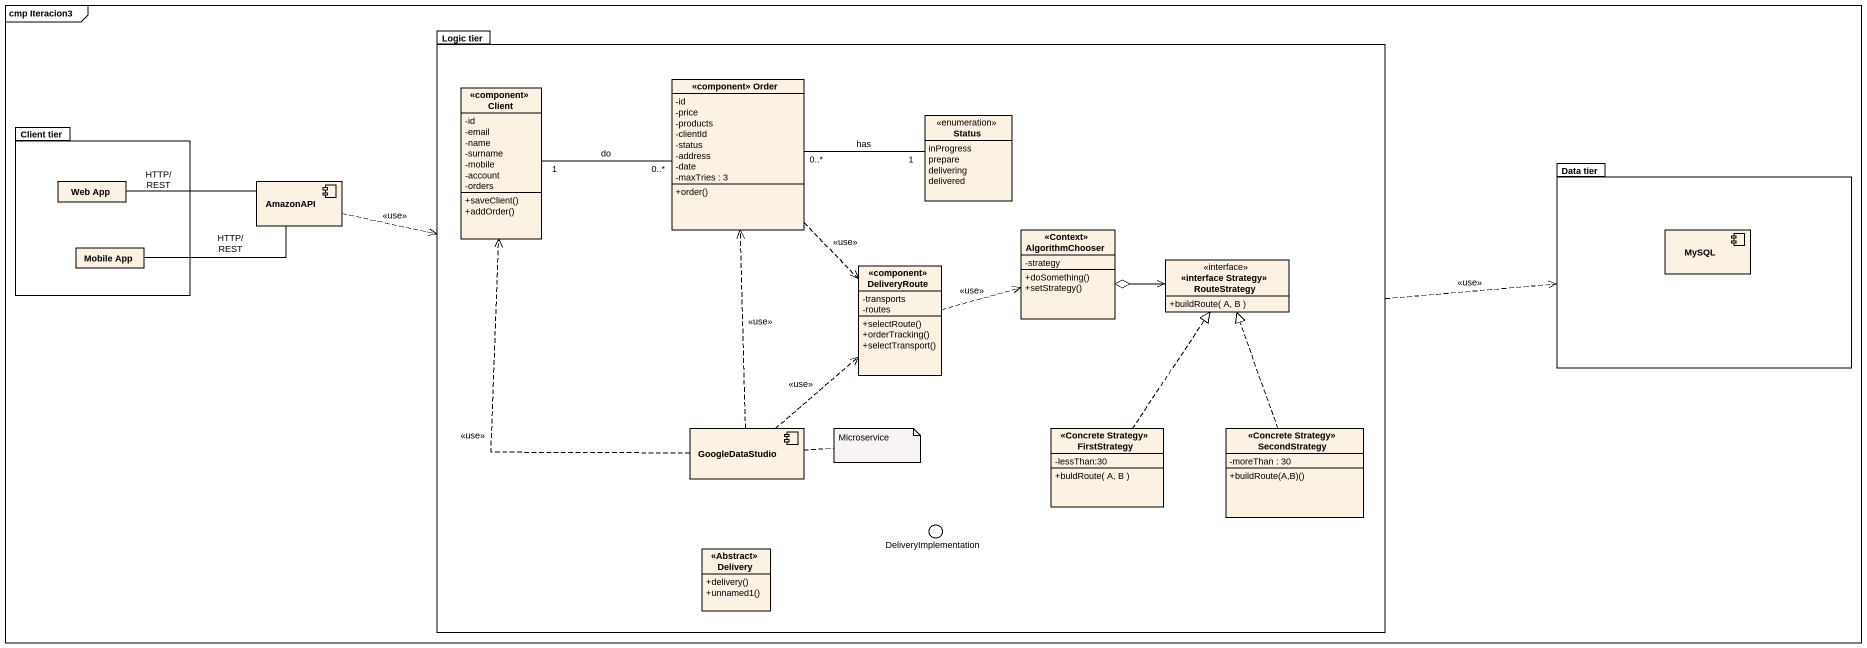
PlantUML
@startuml
mainframe cmp Iteracion3
allowmixing
hide circle
hide empty members
skinparam classAttributeIconSize 0
package "Logic tier" as Logic_tier {
  class "<<component>> Client" as component_Client {
    -id
    -email
    -name
    -surname
    -mobile
    -account
    -orders
    +saveClient()
    +addOrder()
  }
  class "<<component>> Order" as component_Order {
    -id
    -price
    -products
    -clientId
    -status
    -address
    -date
    -maxTries : 3
    +order()
  }
  enum Status {
    inProgress
    prepare
    delivering
    delivered
  }
  class "<<component>> DeliveryRoute" as component_DeliveryRoute {
    -transports
    -routes
    +selectRoute()
    +orderTracking()
    +selectTransport()
  }
  class "<<Context>> AlgorithmChooser" as Context_AlgorithmChooser {
    -strategy
    +doSomething()
    +setStrategy()
  }
  interface "<<interface Strategy>> RouteStrategy" as interface_Strategy {
    +buildRoute( A, B )
  }
  component GoogleDataStudio
  class "<<Concrete Strategy>> FirstStrategy" as Concrete_Strategy {
    -lessThan:30
    +buldRoute( A, B )
  }
  class "<<Concrete Strategy>> SecondStrategy" as Concrete_Strategy_2 {
    -moreThan : 30
    +buildRoute(A,B)()
  }
  class "<<Abstract>> Delivery" as Abstract_Delivery {
    +delivery()
    +unnamed1()
  }
}
package "Client tier" as Client_tier {
  class "Web App" as Web_App
  class "Mobile App" as Mobile_App
}
component AmazonAPI
package "Data tier" as Data_tier {
  component MySQL
}
() DeliveryImplementation
Logic_tier -- DeliveryImplementation
Logic_tier .right.> Data_tier : <<use>>
component_Client "1" -right- "0..*" component_Order : do
component_Order "0..*" -right- "1" Status : has
component_Order ..> component_DeliveryRoute : <<use>>
Web_App -right- AmazonAPI : HTTP/REST
AmazonAPI .right.> Logic_tier : <<use>>
Mobile_App -right- AmazonAPI : HTTP/REST
component_DeliveryRoute .right.> Context_AlgorithmChooser : <<use>>
Context_AlgorithmChooser o-right-> interface_Strategy
GoogleDataStudio .up.> component_Client : <<use>>
GoogleDataStudio .up.> component_Order : <<use>>
GoogleDataStudio .up.> component_DeliveryRoute : <<use>>
Concrete_Strategy .up.|> interface_Strategy
Concrete_Strategy_2 .up.|> interface_Strategy
note right of GoogleDataStudio : Microservice
@enduml
